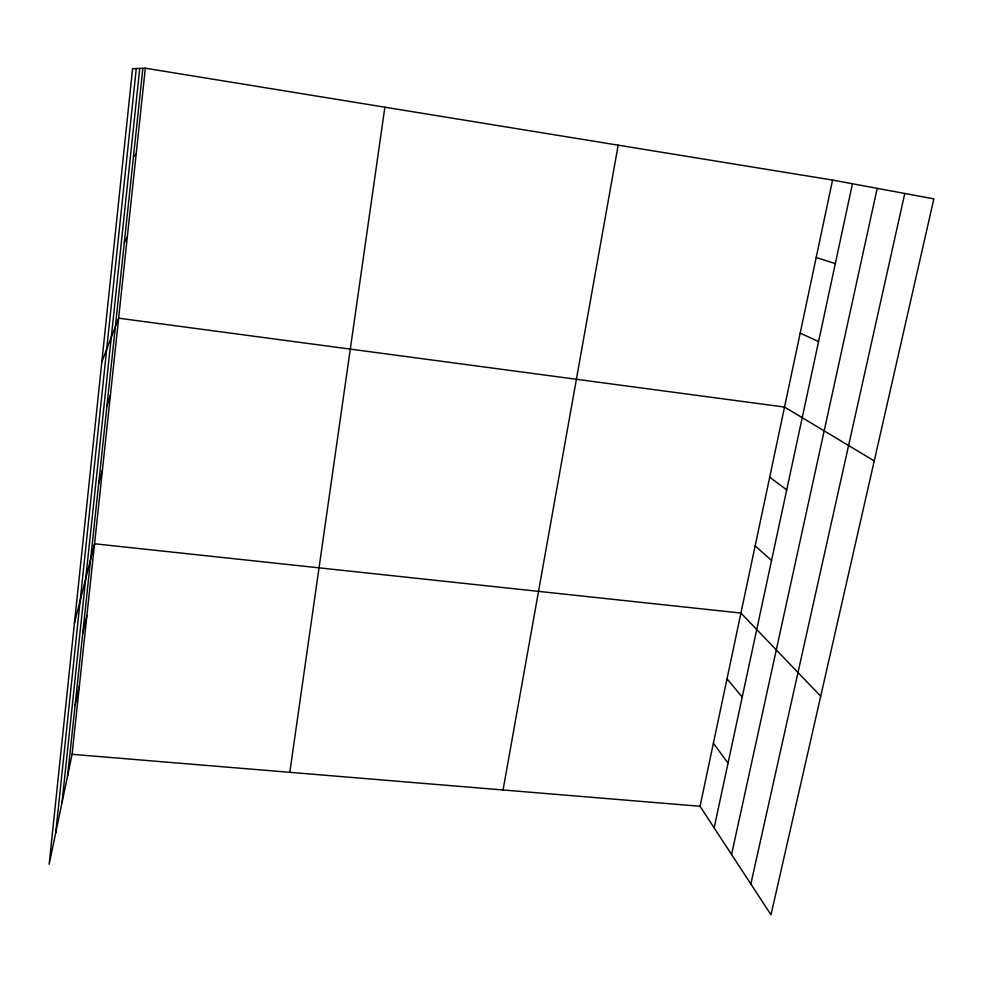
<?xml version="1.0" encoding="UTF-8"?>
<svg xmlns="http://www.w3.org/2000/svg" width="983" height="983" viewBox="0 0 983 983"><rect width="100%" height="100%" fill="white"/><g stroke="black" fill="none" stroke-linecap="round" stroke-linejoin="round"><path stroke-width="1.47" d="M55.712 832.81L136.281 68.54M61.966 802.865L139.758 68.405M67.581 775.956L142.854 68.294M145.324 68.196L132.582 68.675L49.15 864.29L72.091 754.305L145.324 68.196L832.576 180.073L933.85 198.873L770.991 914.804L700.043 806.281L832.576 180.073M289.813 772.331L384.869 107.196M503.063 789.976L618.184 145.177M714.137 827.846L852.458 183.76M731.573 854.497L877.192 188.355M75.077 705.438L79.414 685.716M750.852 883.987L904.778 193.479M82.756 633.249L86.897 615.555M74.425 623.222L94.565 543.783L740.936 613.06L820.707 696.222M98.669 483.673L102.404 470.329M106.914 406.151L110.428 395.154M101.827 361.916L118.648 318.185L784.545 407.06L874.243 460.929M124.288 242.789L127.311 236.928M133.455 156.678L136.207 153.631M72.091 754.305L700.043 806.281M816.197 257.497L835.304 263.604M800.187 333.139L818.569 341.556M769.689 477.222L786.719 489.878M755.165 545.872L771.557 560.47M727.027 678.823L742.226 697.058M713.388 743.222L728.034 763.152"/></g></svg>
